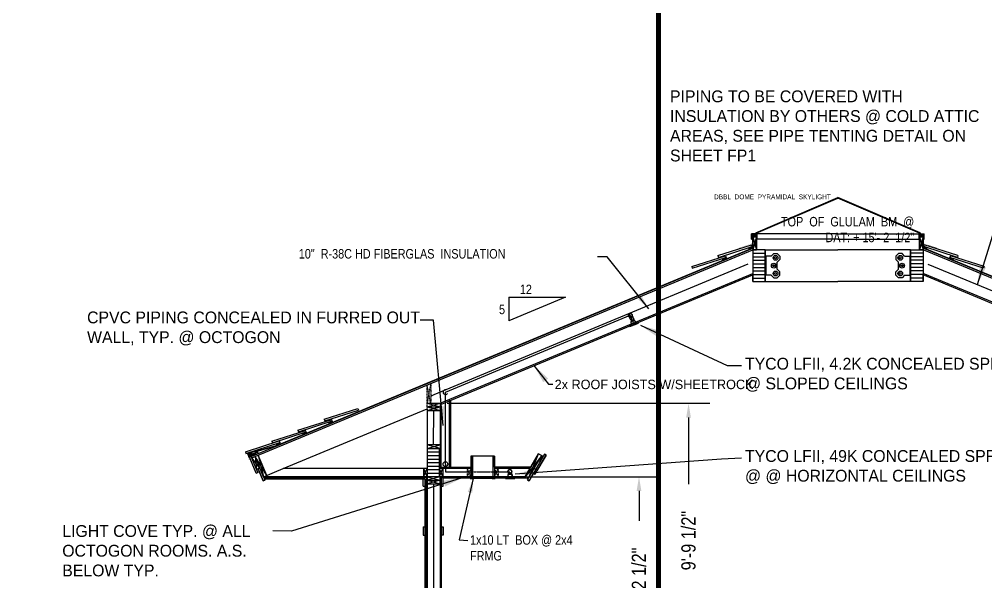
# Model space of a CAD drawing. Extents: x -16 to 10076, y -1 to 10000.
# Drawn here: x 3665.7 to 4074.4, y 757 to 994.6 of the extents above; entities that cross this region are included whole.
import ezdxf

# ---------------------------------------------------------------- set-up
doc = ezdxf.new("R2010")
doc.units = 0
doc.header["$MEASUREMENT"] = 0
doc.linetypes.add('DOT2', pattern=[0.125, 0, -0.125])
doc.linetypes.add('HIDDEN2', pattern=[0.1875, 0.125, -0.0625])
for name, color, linetype in [('Details', 1, 'Continuous'), ('INSULATION', 30, 'Continuous'), ('SECTION', 3, 'Continuous'), ('SECTION-PIPE', 7, 'Continuous'), ('TEXT', 1, 'Continuous'), ('TEXT-sect', 1, 'Continuous')]:
    doc.layers.add(name, color=color, linetype=linetype)
doc.layers.add('Viewport', color=42, linetype='Continuous', plot=False)
doc.styles.add('ARCHENT', font='technical.ttf', dxfattribs={"height": 6})
doc.styles.get("Standard").update_dxf_attribs({"font": 'hcad.shx', "height": 8})
doc.linetypes.add('BATTING', pattern='A,0.0001,-0.1,[134,ltypeshp.shx,S=0.1,R=0,X=-0.1,Y=0],-0.2,[134,ltypeshp.shx,S=0.1,R=180,X=0.1,Y=0],-0.1', length=0.4001)
doc.dimstyles.new('ARCHENTLTD', dxfattribs={"dimtxt": 12, "dimasz": 6, "dimexe": 9, "dimexo": 3, "dimgap": 1, "dimtad": 0, "dimdec": 4, "dimzin": 1, "dimdsep": 46, "dimlunit": 4, "dimtxsty": 'ARCHENT', "dimcen": 6, "dimaunit": 1, "dimadec": 5, "dimazin": 0, "dimtfac": 1, "dimtdec": 4, "dimtofl": 0, "dimtmove": 0, "dimatfit": 3, "dimfxl": 1, "dimfrac": 2, "dimtolj": 1, "dimtzin": 0, "dimarcsym": 0})
doc.dimstyles.new('DEFAULT', dxfattribs={"dimtxt": 8, "dimasz": 8, "dimexe": 8, "dimexo": 8, "dimgap": 1, "dimtad": 0, "dimdec": 1, "dimrnd": 0.5, "dimzin": 7, "dimdsep": 46, "dimlunit": 4, "dimtxsty": 'Standard', "dimcen": 0, "dimclrd": 256, "dimclre": 256, "dimclrt": 256, "dimadec": 0, "dimazin": 0, "dimtfac": 1, "dimtdec": 4, "dimtofl": 0, "dimtmove": 2, "dimatfit": 3, "dimfxl": 1, "dimtolj": 1, "dimtzin": 0, "dimarcsym": 0})

# ---------------------------------------------------------------- blocks, each defined once
blk = doc.blocks.new('*D35')
at = {"layer": 'Defpoints', "color": 0, "ltscale": 0.25}
for p in [(3879.63, 801.31), (3881.08, 716.28), (3927.76, 716.28)]:
    blk.add_point(p, dxfattribs=at)
at = {"layer": 'SECTION', "color": 0, "lineweight": -2, "ltscale": 0.25}
for p, q in [((3880.13, 801.31), (3936.76, 801.31)), ((3927.76, 795.31), (3927.76, 782.65)), ((3927.76, 722.28), (3927.76, 734.94)), ((3881.58, 716.28), (3936.76, 716.28))]:
    blk.add_line(p, q, dxfattribs=at)
at = {"layer": 'SECTION', "color": 0, "ltscale": 0.25}
for points in [[(3926.76, 795.31), (3928.76, 795.31), (3927.76, 801.31)], [(3926.76, 722.28), (3928.76, 722.28), (3927.76, 716.28)]]:
    blk.add_solid(points, dxfattribs=at)
at = {"layer": 'SECTION', "color": 0, "ltscale": 0.25, "insert": (3927.76, 758.79), "char_height": 6, "attachment_point": 5, "rotation": 90, "style": 'ARCHENT'}
blk.add_mtext('\\A1;7\'-2 1/2"', dxfattribs=at)
blk = doc.blocks.new('*D36')
at = {"layer": 'Defpoints', "color": 0, "ltscale": 0.25}
for p in [(3843.63, 832.34), (3843.67, 716.31), (3948.71, 716.31)]:
    blk.add_point(p, dxfattribs=at)
at = {"layer": 'SECTION', "color": 0, "lineweight": -2, "ltscale": 0.25}
for p, q in [((3846.63, 832.34), (3957.71, 832.34)), ((3948.71, 826.34), (3948.71, 798.18)), ((3948.71, 722.31), (3948.71, 750.46)), ((3846.67, 716.31), (3957.71, 716.31))]:
    blk.add_line(p, q, dxfattribs=at)
at = {"layer": 'SECTION', "color": 0, "ltscale": 0.25}
for points in [[(3947.71, 826.34), (3949.71, 826.34), (3948.71, 832.34)], [(3947.71, 722.31), (3949.71, 722.31), (3948.71, 716.31)]]:
    blk.add_solid(points, dxfattribs=at)
at = {"layer": 'SECTION', "color": 0, "ltscale": 0.25, "insert": (3948.71, 774.32), "char_height": 6, "attachment_point": 5, "rotation": 90, "style": 'ARCHENT'}
blk.add_mtext('\\A1;9\'-9 1/2"', dxfattribs=at)

msp = doc.modelspace()

# ---------------------------------------------------------------- linework, layer by layer
at = {"layer": 'Details', "color": 2, "linetype": 'Continuous'}
for p, q in [((3923.6082, 868.85964), (3923.80779, 868.32875)), ((3923.80779, 868.32875), (3924.43448, 868.56435)), ((3923.95018, 868.34738), (3924.57687, 868.58298)), ((3924.14977, 867.81648), (3923.95018, 868.34738)), ((3925.06117, 868.79995), (3924.43448, 868.56435)), ((3924.61512, 867.02785), (3924.56839, 867.01028)), ((3925.20355, 868.81859), (3924.57687, 868.58298)), ((3924.69468, 867.00476), (3924.59341, 866.96669)), ((3924.59723, 867.16884), (3924.65451, 867.01647)), ((3924.60227, 867.15544), (3924.80863, 867.24832)), ((3924.62288, 867.10062), (3925.49746, 867.49426)), ((3924.64348, 867.04581), (3925.51807, 867.43944)), ((3924.65451, 867.01647), (3924.69468, 867.00476)), ((3924.69468, 867.00476), (3925.53868, 867.38462)), ((3925.52795, 867.31803), (3924.69468, 867.00476)), ((3924.86158, 869.33085), (3925.06117, 868.79995)), ((3925.40315, 868.28769), (3925.20355, 868.81859)), ((3925.49317, 867.50567), (3925.55045, 867.3533)), ((3925.52795, 867.31803), (3925.62922, 867.3561)), ((3925.55045, 867.3533), (3925.52795, 867.31803)), ((3925.5726, 867.38781), (3925.61932, 867.40538)), ((3872.45445, 803.14423), (3872.45053, 802.57706)), ((3872.45053, 802.57706), (3873.12002, 802.57243)), ((3872.58621, 801.97627), (3872.59013, 802.54343)), ((3872.59013, 802.54343), (3873.25963, 802.5388)), ((3872.73803, 802.40064), (3872.68811, 802.40099)), ((3872.80403, 802.35057), (3872.69584, 802.35132)), ((3872.77186, 802.53868), (3872.77073, 802.3759)), ((3872.77073, 802.3759), (3872.80403, 802.35057)), ((3872.77095, 802.40724), (3873.72851, 802.4613)), ((3872.77135, 802.4658), (3873.72891, 802.51986)), ((3872.77176, 802.52436), (3872.9977, 802.53712)), ((3872.80403, 802.35057), (3873.7281, 802.40274)), ((3873.69422, 802.34441), (3872.80403, 802.35057)), ((3873.78952, 802.5678), (3873.12002, 802.57243)), ((3873.92913, 802.53417), (3873.25963, 802.5388)), ((3873.72787, 802.36928), (3873.69422, 802.34441)), ((3873.69422, 802.34441), (3873.80241, 802.34367)), ((3873.729, 802.53206), (3873.72787, 802.36928)), ((3873.76091, 802.39357), (3873.81083, 802.39322)), ((3873.79344, 803.13497), (3873.78952, 802.5678)), ((3873.92521, 801.96701), (3873.92913, 802.53417))]:
    msp.add_line(p, q, dxfattribs=at)
at = {"layer": 'Details', "color": 2}
for p, q in [((3923.90318, 868.7311), (3924.0354, 868.37942)), ((3924.14977, 867.81648), (3924.3663, 867.62685)), ((3924.32128, 866.64074), (3924.7742, 865.43601)), ((3924.3663, 867.62685), (3924.53478, 867.17871)), ((3924.59341, 866.96669), (3924.44356, 866.91035)), ((3924.53478, 867.17871), (3925.03913, 867.36832)), ((3924.87284, 869.38437), (3925.10016, 868.77971)), ((3925.53365, 867.55424), (3925.02929, 867.36462)), ((3925.40315, 868.28769), (3925.36517, 868.00238)), ((3925.36517, 868.00238), (3925.53365, 867.55424)), ((3925.62922, 867.3561), (3925.77906, 867.41243)), ((3926.04868, 867.29015), (3926.5016, 866.08542)), ((3926.47896, 866.07691), (3926.15566, 866.93685)), ((3923.7795, 865.06205), (3927.4963, 866.45939)), ((3923.79567, 865.01902), (3927.51248, 866.41635)), ((3923.84072, 864.8992), (3927.55753, 866.29654)), ((3923.88576, 864.77939), (3927.60257, 866.17673)), ((3924.81421, 865.45105), (3924.49092, 866.31099)), ((3872.32499, 802.14454), (3872.31609, 800.85752)), ((3872.35883, 800.85722), (3872.36518, 801.77591)), ((3872.69584, 802.35132), (3872.53577, 802.35243)), ((3872.58621, 803.30366), (3872.7204, 803.04902)), ((3872.68377, 802.91851), (3872.68118, 802.5428)), ((3872.7204, 803.04902), (3872.71709, 802.57027)), ((3872.71709, 802.57027), (3873.2559, 802.56655)), ((3873.7842, 802.56289), (3873.24539, 802.56662)), ((3873.78751, 803.04164), (3873.7842, 802.56289)), ((3873.92521, 803.2944), (3873.78751, 803.04164)), ((3873.80241, 802.34367), (3873.96249, 802.34256)), ((3873.82313, 803.18089), (3873.81867, 802.53494)), ((3874.13729, 800.84492), (3874.14364, 801.76361)), ((3874.17038, 802.13178), (3874.16148, 800.84476)), ((3871.25134, 800.5629), (3875.22204, 800.53544)), ((3871.25223, 800.6909), (3875.22293, 800.66344)), ((3871.25311, 800.8189), (3875.22381, 800.79144)), ((3871.25343, 800.86487), (3875.22413, 800.83741))]:
    msp.add_line(p, q, dxfattribs=at)
for centre, radius in [((3924.07347, 869.52461), 0.81157), ((3924.07347, 869.52461), 0.72232), ((3873.12712, 803.59829), 0.81157), ((3873.12712, 803.59829), 0.72232)]:
    msp.add_circle(centre, radius, dxfattribs=at)
for centre, start, end in [((3924.51723, 866.71441), 110.603788, 200.603788), ((3925.85273, 867.21649), 20.603788, 110.603788), ((3872.53432, 802.14309), 89.603788, 179.603788), ((3873.96104, 802.13323), 359.603788, 89.603788)]:
    msp.add_arc(centre, 0.20934, start, end, dxfattribs=at)
at = {"layer": 'Details', "color": 2, "linetype": 'Continuous'}
for centre, start, end in [((3924.58911, 866.95517), 110.603788, 200.603788), ((3925.64004, 867.35027), 20.603788, 110.603788), ((3872.6877, 802.34211), 89.603788, 179.603788), ((3873.81043, 802.33435), 359.603788, 89.603788)]:
    msp.add_arc(centre, 0.05888, start, end, dxfattribs=at)
at = {"layer": 'INSULATION', "linetype": 'BATTING', "ltscale": 10}
for p, q in [((3973.82073, 891.21504), (3840.97163, 835.91215)), ((4049.95805, 891.21504), (4256.0751, 805.71979)), ((3840.89724, 814.80517), (3840.91099, 829.33756)), ((3840.86426, 798.30517), (3840.89377, 719.25701))]:
    msp.add_line(p, q, dxfattribs=at)
at = {"layer": 'SECTION', "linetype": 'Continuous', "ltscale": 0.14}
for p, q in [((3977.11421, 904.39838), (4011.88939, 919.33678)), ((3977.36421, 904.21315), (4011.88939, 919.05804)), ((4046.66457, 904.39838), (4011.88939, 919.33678)), ((4046.41457, 904.21315), (4011.88939, 919.05804)), ((3976.98921, 903.98291), (3975.38939, 903.98291)), ((3977.11421, 903.72373), (3975.88939, 903.72373)), ((3977.36421, 903.47373), (3975.88939, 903.47373)), ((4011.88939, 903.98291), (3977.63939, 903.98291)), ((4011.88939, 903.98291), (4046.13939, 903.98291)), ((4046.41457, 903.47373), (4047.88939, 903.47373)), ((4046.66457, 903.72373), (4047.88939, 903.72373)), ((4046.78957, 903.98291), (4048.38939, 903.98291)), ((3975.63939, 901.73289), (3975.38939, 901.73289)), ((4011.88939, 901.73289), (3977.63939, 901.73289)), ((4011.88939, 901.73289), (4046.13939, 901.73289)), ((4048.13939, 901.73289), (4048.38939, 901.73289)), ((3837.20683, 800.30517), (3837.20683, 715.53109)), ((3837.70683, 800.80517), (3837.70683, 715.53109))]:
    msp.add_line(p, q, dxfattribs=at)
at = {"layer": 'SECTION', "linetype": 'Continuous', "ltscale": 0.25}
for p, q in [((3976.98921, 903.98291), (3975.38939, 903.98291)), ((3976.98921, 903.85791), (3975.51439, 903.85791)), ((3976.98921, 903.98291), (3976.98921, 903.85791)), ((3977.11421, 904.39838), (3977.11421, 903.72373)), ((3977.36421, 904.21315), (3977.36421, 903.47373)), ((3977.51439, 903.98291), (3977.51439, 903.23319)), ((3977.63939, 903.98291), (3977.51439, 903.98291)), ((3977.63939, 903.98291), (3977.63939, 901.73289)), ((4046.13939, 903.98291), (4046.26439, 903.98291)), ((4046.13939, 903.98291), (4046.13939, 901.73289)), ((4046.26439, 903.98291), (4046.26439, 903.23319)), ((4046.41457, 904.21315), (4046.41457, 903.47373)), ((4046.66457, 904.39838), (4046.66457, 903.72373)), ((4046.78957, 903.98291), (4046.78957, 903.85791)), ((4046.78957, 903.98291), (4048.38939, 903.98291)), ((4046.78957, 903.85791), (4048.26439, 903.85791)), ((3975.38939, 901.73289), (3975.63939, 901.73289)), ((3977.51439, 903.23319), (3975.51439, 903.09985)), ((3977.51439, 903.10791), (3975.63939, 902.98291)), ((3975.88939, 902.76412), (3977.38939, 902.76412)), ((3975.88939, 902.76412), (3975.88939, 897.26412)), ((3977.38939, 902.76412), (3977.38939, 897.26412)), ((3977.51439, 903.10791), (3977.51439, 901.73289)), ((3977.51439, 901.73289), (3977.64347, 901.73289)), ((4046.26439, 901.73289), (4046.13531, 901.73289)), ((4046.26439, 903.23319), (4048.26439, 903.09985)), ((4046.26439, 903.10791), (4048.13939, 902.98291)), ((4046.26439, 903.10791), (4046.26439, 901.73289)), ((4047.88939, 902.76412), (4046.38939, 902.76412)), ((4046.38939, 902.76412), (4046.38939, 897.26412)), ((4047.88939, 902.76412), (4047.88939, 897.26412)), ((4048.38939, 901.73289), (4048.13939, 901.73289)), ((3975.88939, 895.77727), (3981.13939, 895.77727)), ((4047.88939, 895.77727), (4042.63939, 895.77727)), ((3975.88939, 894.27727), (3981.13939, 894.27727)), ((3975.88939, 892.77727), (3981.13939, 892.77727)), ((3975.88939, 891.27727), (3981.13939, 891.27727)), ((4047.88939, 894.27727), (4042.63939, 894.27727)), ((4047.88939, 892.77727), (4042.63939, 892.77727)), ((4047.88939, 891.27727), (4042.63939, 891.27727)), ((3975.88939, 889.77727), (3981.13939, 889.77727)), ((3975.88939, 888.27727), (3981.13939, 888.27727)), ((4047.88939, 889.77727), (4042.63939, 889.77727)), ((4047.88939, 888.27727), (4042.63939, 888.27727)), ((3975.88939, 886.77727), (3981.13939, 886.77727)), ((3975.88939, 885.27727), (3981.13939, 885.27727)), ((3975.88939, 883.77727), (3981.13939, 883.77727)), ((4047.88939, 886.77727), (4042.63939, 886.77727)), ((4047.88939, 885.27727), (4042.63939, 885.27727)), ((4047.88939, 883.77727), (4042.63939, 883.77727)), ((3887.80369, 810.78752), (3881.24555, 799.63822)), ((3888.45015, 810.40727), (3883.76044, 802.43444)), ((3879.62976, 801.30517), (3843.62976, 801.30517)), ((3856.63086, 800.80517), (3843.64433, 800.80517)), ((3871.23598, 800.80517), (3866.63086, 800.80517)), ((3881.24555, 799.63822), (3880.61068, 800.01166)), ((3836.45683, 780.16382), (3836.45683, 776.66382)), ((3836.45683, 780.16382), (3837.20683, 780.16382)), ((3836.45683, 776.66382), (3837.20683, 776.66382)), ((3844.19409, 780.16382), (3844.94409, 780.16382)), ((3844.94409, 776.66382), (3844.19409, 776.66382)), ((3844.94409, 780.16382), (3844.94409, 776.66382))]:
    msp.add_line(p, q, dxfattribs=at)
at = {"layer": 'SECTION', "linetype": 'Continuous'}
for p, q in [((3975.38939, 901.73289), (3975.38939, 903.98291)), ((3975.51439, 901.73289), (3975.51439, 903.85791)), ((3975.88939, 903.47373), (3975.88939, 903.72373)), ((4047.88939, 903.47373), (4047.88939, 903.72373)), ((4048.26439, 901.73289), (4048.26439, 903.85791)), ((4048.38939, 901.73289), (4048.38939, 903.98291)), ((3975.63939, 901.73289), (3975.63939, 902.98291)), ((4048.13939, 901.73289), (4048.13939, 902.98291)), ((3843.63073, 813.30517), (3838.14531, 814.80517)), ((3838.14531, 813.30517), (3843.63073, 814.80517)), ((3838.14433, 801.30517), (3768.89788, 801.30517)), ((3843.63086, 801.30517), (3838.14531, 801.30517)), ((3856.63086, 804.80517), (3843.27031, 804.80517)), ((3881.6781, 804.80517), (3866.63086, 804.80517)), ((3838.14433, 800.80517), (3769.10581, 800.80517))]:
    msp.add_line(p, q, dxfattribs=at)
at = {"layer": 'SECTION', "linetype": 'Continuous', "ltscale": 0.125}
for p, q in [((3961.13848, 894.74944), (3975.40697, 899.25039)), ((3977.38939, 902.76412), (3975.88939, 902.76412)), ((3977.38939, 897.26412), (3977.38939, 902.76412)), ((4046.38939, 897.26412), (4046.38939, 902.76412)), ((4046.38939, 902.76412), (4047.88939, 902.76412)), ((4062.6403, 894.74944), (4048.3718, 899.25039)), ((3961.3641, 894.03418), (3975.60159, 898.63343)), ((3975.60159, 898.63343), (3974.21642, 898.05784)), ((3974.49752, 897.38139), (3974.21642, 898.05784)), ((3974.21642, 898.05784), (3975.88939, 897.94085)), ((3975.60159, 898.63343), (3974.50291, 897.36471)), ((3975.88939, 897.94085), (3975.60159, 898.63343)), ((3981.13939, 897.26412), (3977.38939, 897.26412)), ((3981.13708, 894.57478), (3981.13939, 897.26412)), ((4042.6417, 886.45346), (4042.63939, 897.26412)), ((4042.63939, 897.26412), (4046.38939, 897.26412)), ((4047.88939, 897.94085), (4048.17719, 898.63343)), ((4049.56235, 898.05784), (4047.88939, 897.94085)), ((4062.41467, 894.03418), (4048.17719, 898.63343)), ((4048.17719, 898.63343), (4049.27587, 897.36471)), ((4048.17719, 898.63343), (4049.56235, 898.05784)), ((4049.28126, 897.38139), (4049.56235, 898.05784)), ((3950.0645, 890.12701), (3964.33299, 894.62795)), ((3950.29012, 889.41175), (3964.52761, 894.011)), ((3961.13848, 894.74944), (3961.3641, 894.03418)), ((3964.52761, 894.011), (3963.14244, 893.4354)), ((3963.14244, 893.4354), (3964.81541, 893.31841)), ((3963.42353, 892.75896), (3963.14244, 893.4354)), ((3964.52761, 894.011), (3963.42892, 892.74227)), ((3964.33299, 894.62795), (3964.55862, 893.91269)), ((3964.81541, 893.31841), (3964.52761, 894.011)), ((3981.13939, 894.57478), (3981.13939, 886.45346)), ((3981.13939, 883.76412), (3981.13939, 894.57478)), ((3981.38939, 894.57478), (3981.13939, 894.57478)), ((3981.38939, 886.45346), (3981.38939, 894.57478)), ((4042.38939, 886.45346), (4042.38939, 894.57478)), ((4042.38939, 894.57478), (4042.63939, 894.57478)), ((4042.63938, 894.57478), (4042.63938, 886.45346)), ((4058.96337, 893.31841), (4059.25117, 894.011)), ((4060.63634, 893.4354), (4058.96337, 893.31841)), ((4059.44579, 894.62795), (4059.22016, 893.91269)), ((4073.48866, 889.41175), (4059.25117, 894.011)), ((4059.25117, 894.011), (4060.34985, 892.74227)), ((4059.25117, 894.011), (4060.63634, 893.4354)), ((4073.71428, 890.12701), (4059.44579, 894.62795)), ((4060.35524, 892.75896), (4060.63634, 893.4354)), ((4062.6403, 894.74944), (4062.41467, 894.03418)), ((3950.0645, 890.12701), (3950.29012, 889.41175)), ((4073.71428, 890.12701), (4073.48866, 889.41175)), ((3844.26574, 831.92322), (3975.88939, 886.57585)), ((3975.88939, 883.76412), (3975.88939, 886.57585)), ((3975.88939, 883.76412), (3981.13939, 883.76412)), ((3981.13939, 886.45346), (3981.38939, 886.45346)), ((3981.13939, 883.76412), (4011.88939, 883.76412)), ((4042.63939, 883.76412), (4011.88939, 883.76412)), ((4042.63939, 886.45346), (4042.38939, 886.45346)), ((4042.63939, 883.76412), (4042.63938, 886.45346)), ((4047.88939, 883.76412), (4042.63939, 883.76412)), ((4047.88939, 883.76412), (4047.88938, 886.57585)), ((4179.51303, 831.92322), (4047.88939, 886.57585)), ((3847.63086, 804.80517), (3847.63086, 833.99649)), ((3794.61167, 825.60151), (3808.88016, 830.10245)), ((3808.88016, 830.10245), (3809.07478, 829.4855)), ((3838.12361, 832.33611), (3843.63228, 830.83611)), ((3838.14558, 830.83756), (3843.65425, 829.33756)), ((3838.14576, 830.83611), (3843.63228, 832.33611)), ((3838.16773, 829.33756), (3843.65425, 830.83756)), ((3843.63784, 832.12161), (3843.82414, 832.29659)), ((3844.13784, 831.69006), (3843.63784, 832.12161)), ((3843.82414, 832.29659), (3844.26574, 831.92322)), ((3844.04829, 832.02091), (3844.04829, 832.02091)), ((3844.13086, 804.80517), (3844.13086, 831.69609)), ((3848.13086, 804.80517), (3848.13086, 833.52809)), ((3794.83729, 824.88625), (3809.07478, 829.4855)), ((3783.52466, 821.01039), (3797.79316, 825.51133)), ((3783.75029, 820.29513), (3797.98778, 824.89438)), ((3794.61167, 825.60151), (3794.83729, 824.88625)), ((3797.98778, 824.89438), (3796.60261, 824.31878)), ((3796.8837, 823.64234), (3796.60261, 824.31878)), ((3796.60261, 824.31878), (3798.27557, 824.2018)), ((3797.98778, 824.89438), (3796.88909, 823.62565)), ((3798.27557, 824.2018), (3797.98778, 824.89438)), ((3772.45068, 816.38795), (3786.71918, 820.8889)), ((3772.67631, 815.6727), (3786.91379, 820.27194)), ((3783.52466, 821.01039), (3783.75029, 820.29513)), ((3786.91379, 820.27194), (3785.52863, 819.69635)), ((3785.80972, 819.0199), (3785.52863, 819.69635)), ((3785.52863, 819.69635), (3787.20159, 819.57936)), ((3786.91379, 820.27194), (3785.81511, 819.00322)), ((3787.20159, 819.57936), (3786.91379, 820.27194)), ((3761.29872, 811.85533), (3775.58508, 816.42697)), ((3761.5273, 811.14101), (3775.81366, 815.71265)), ((3772.45068, 816.38795), (3772.67631, 815.6727)), ((3775.81366, 815.71265), (3774.4285, 815.13705)), ((3774.70959, 814.46061), (3774.4285, 815.13705)), ((3774.4285, 815.13705), (3776.10146, 815.02007)), ((3775.81366, 815.71265), (3774.71498, 814.44392)), ((3775.58508, 816.42697), (3775.81366, 815.71265)), ((3776.10146, 815.02007), (3775.81366, 815.71265)), ((3761.29872, 811.85533), (3761.5273, 811.14101)), ((3763.05194, 809.18498), (3762.29118, 811.01573)), ((3763.79047, 811.63875), (3762.29119, 811.01573)), ((3763.83844, 811.52332), (3762.45458, 810.94827)), ((3762.73567, 810.27182), (3762.45458, 810.94827)), ((3762.45458, 810.94827), (3764.12755, 810.83128)), ((3766.43473, 811.79001), (3762.74107, 810.25514)), ((3763.83975, 811.52386), (3762.74107, 810.25514)), ((3762.74107, 810.25514), (3766.71281, 811.12081)), ((3763.02216, 809.5787), (3762.74107, 810.25514)), ((3766.43473, 811.79001), (3763.02755, 809.56201)), ((3765.81028, 802.86725), (3763.15816, 809.27505)), ((3764.12755, 810.83128), (3763.83975, 811.52386)), ((3767.36396, 805.00132), (3763.96183, 809.27331)), ((3768.89413, 801.30557), (3765.34717, 809.84849)), ((3770.27947, 801.88075), (3765.34717, 809.84849)), ((3765.34717, 809.84849), (3765.97497, 804.42462)), ((3766.73251, 810.42368), (3768.89413, 801.30557)), ((3770.27947, 801.88075), (3766.73251, 810.42368)), ((3843.27031, 813.30517), (3843.27031, 801.30517)), ((3857.38086, 810.05483), (3856.63086, 810.05483)), ((3857.38086, 800.80517), (3857.38086, 810.05483)), ((3866.63086, 810.05483), (3865.88086, 810.05483)), ((3865.88086, 810.05483), (3865.88086, 800.80517)), ((3866.63086, 805.30483), (3866.63086, 810.05483)), ((3879.62976, 801.30517), (3885.31212, 811.01461)), ((3886.60671, 810.25696), (3879.62976, 801.30517)), ((3881.36776, 801.30517), (3885.31212, 811.01461)), ((3885.31212, 811.01461), (3881.97052, 805.30483)), ((3883.53885, 805.01491), (3886.60671, 810.25696)), ((3883.76044, 802.43444), (3888.45015, 810.40727)), ((3887.26414, 809.87026), (3885.31212, 811.01461)), ((3887.80369, 810.78752), (3887.26414, 809.87026)), ((3888.45015, 810.40727), (3887.80369, 810.78752)), ((3881.97052, 805.30483), (3866.63086, 805.30483)), ((3766.5059, 803.15787), (3765.81394, 802.86878)), ((3767.36396, 805.00132), (3765.97497, 804.42462)), ((3766.67073, 804.7135), (3765.97497, 804.42462)), ((3765.97497, 804.42462), (3766.5059, 803.15787)), ((3768.79177, 799.6371), (3766.67073, 804.7135)), ((3880.61073, 800.01163), (3883.53885, 805.01491)), ((3881.24555, 799.63822), (3883.11399, 802.8147)), ((3883.11399, 802.8147), (3883.76044, 802.43444)), ((3769.47317, 799.92182), (3768.79177, 799.6371)), ((3837.20683, 800.30517), (3769.31375, 800.30517)), ((3769.34299, 800.23485), (3769.47317, 799.92182)), ((3836.49799, 797.30542), (3836.49709, 800.30517)), ((3836.49799, 797.30542), (3837.20683, 797.3056)), ((3837.20761, 797.3056), (3837.20683, 780.16382)), ((3844.18575, 797.30542), (3844.89459, 797.3056)), ((3844.19409, 780.16382), (3844.18575, 797.30542)), ((3844.89459, 797.3056), (3844.89369, 800.80536)), ((3844.89369, 800.80536), (3856.38076, 800.80517)), ((3856.38076, 800.80517), (3856.38076, 800.56207)), ((3856.38076, 800.56207), (3857.63076, 800.56207)), ((3857.63076, 800.80517), (3857.38086, 800.80517)), ((3857.63076, 800.56207), (3857.63076, 800.80517)), ((3865.88086, 800.80517), (3865.63095, 800.81207)), ((3865.63095, 800.81207), (3865.63095, 800.56207)), ((3865.63095, 800.56207), (3866.88095, 800.56207)), ((3866.88095, 800.56207), (3866.88095, 800.80517)), ((3866.88095, 800.80517), (3881.07514, 800.80517)), ((3881.07514, 800.80517), (3880.61073, 800.01163)), ((3880.61073, 800.01163), (3881.24555, 799.63822)), ((3837.20683, 780.16382), (3837.20683, 776.66382)), ((3837.20683, 776.66382), (3837.20683, 716.2132)), ((3844.16463, 716.28109), (3844.19409, 776.66382)), ((3844.19409, 780.16382), (3844.19409, 776.66382))]:
    msp.add_line(p, q, dxfattribs=at)
at = {"layer": 'SECTION'}
for p, q in [((3975.60159, 898.63343), (3975.40697, 899.25039)), ((4048.17719, 898.63343), (4048.3718, 899.25039)), ((3983.70373, 894.57478), (3984.76439, 895.63544)), ((3984.76439, 895.63544), (3986.26439, 895.63544)), ((3986.26439, 895.63544), (3987.32505, 894.57478)), ((4037.51439, 895.63544), (4036.45373, 894.57478)), ((4039.01439, 895.63544), (4037.51439, 895.63544)), ((4040.07505, 894.57478), (4039.01439, 895.63544)), ((3983.70373, 894.57478), (3981.13708, 894.57478)), ((3981.13939, 894.57478), (3981.13939, 886.45346)), ((3981.38939, 894.57478), (3981.38939, 886.45346)), ((3987.32505, 893.07478), (3986.26439, 892.01412)), ((3986.26439, 889.01412), (3986.26439, 892.01412)), ((3987.32505, 894.57478), (3987.32505, 893.07478)), ((4036.45373, 894.57478), (4036.45373, 893.07478)), ((4036.45373, 893.07478), (4037.51439, 892.01412)), ((4037.51439, 889.01412), (4037.51439, 892.01412)), ((4040.07505, 894.57478), (4042.6417, 894.57478)), ((4042.38939, 894.57478), (4042.38939, 886.45346)), ((4042.63939, 894.57478), (4042.63939, 886.45346)), ((3987.32505, 887.95346), (3986.26439, 889.01412)), ((3987.32505, 886.45346), (3987.32505, 887.95346)), ((4036.45373, 887.95346), (4037.51439, 889.01412)), ((4036.45373, 886.45346), (4036.45373, 887.95346)), ((3983.70373, 886.45346), (3981.13939, 886.45346)), ((3983.70373, 886.45346), (3984.76439, 885.3928)), ((3984.76439, 885.3928), (3986.26439, 885.3928)), ((3986.26439, 885.3928), (3987.32505, 886.45346)), ((4037.51439, 885.3928), (4036.45373, 886.45346)), ((4039.01439, 885.3928), (4037.51439, 885.3928)), ((4040.07505, 886.45346), (4039.01439, 885.3928)), ((4040.07505, 886.45346), (4042.63939, 886.45346)), ((3797.98778, 824.89438), (3797.79316, 825.51133)), ((3786.91379, 820.27194), (3786.71918, 820.8889)), ((3766.71281, 811.12081), (3766.28591, 812.15988)), ((3838.14531, 813.30517), (3843.63086, 813.30517)), ((3838.14531, 811.80517), (3843.27031, 811.80517)), ((3838.14531, 810.30517), (3843.27031, 810.30517)), ((3838.14531, 808.80517), (3843.27031, 808.80517)), ((3838.14531, 807.30517), (3843.27031, 807.30517)), ((3838.14531, 805.80517), (3843.27031, 805.80517)), ((3838.14531, 804.30517), (3843.27031, 804.30517)), ((3838.14531, 802.80517), (3843.27031, 802.80517))]:
    msp.add_line(p, q, dxfattribs=at)
at = {"layer": 'SECTION', "linetype": 'Continuous', "ltscale": 1.5}
for p, q in [((3975.71376, 902.88912), (3977.38939, 902.88912)), ((3975.88939, 902.76412), (3977.38939, 897.26412)), ((3977.38939, 902.76412), (3975.88939, 897.26412)), ((4048.06501, 902.88912), (4046.38939, 902.88912)), ((4047.88939, 902.76412), (4046.38939, 897.26412)), ((4046.38939, 902.76412), (4047.88939, 897.26412)), ((3763.72097, 809.85003), (3975.88939, 897.94085)), ((3763.96075, 809.27286), (3975.88939, 897.26412)), ((3774.87735, 814.61743), (3975.88939, 898.0762)), ((3975.88939, 897.26412), (3975.88939, 883.76412)), ((4233.258, 821.10308), (4047.88939, 898.0762)), ((4257.76136, 810.80332), (4047.88939, 897.94085)), ((4256.13188, 810.80332), (4047.88939, 897.26412)), ((4047.88939, 897.26412), (4047.88939, 883.76412)), ((3843.63086, 832.33572), (3975.88939, 887.24852)), ((4180.14792, 832.33572), (4047.88939, 887.24852)), ((3777.32298, 804.80517), (3838.13844, 830.05531)), ((3838.12361, 832.3361), (3843.63228, 832.33611)), ((3838.14576, 830.83611), (3843.63228, 830.83611)), ((3843.63086, 832.33572), (3843.63086, 804.80517)), ((3838.16773, 829.33756), (3843.65425, 829.33756)), ((3844.13086, 805.30483), (3844.13086, 828.49953)), ((3844.13086, 805.30483), (3856.63086, 805.30483)), ((3866.63086, 805.30483), (3872.13136, 805.30483)), ((3768.89719, 801.30684), (3777.32298, 804.80517)), ((3843.27031, 801.30517), (3844.76968, 804.80517)), ((3843.27031, 804.80517), (3844.76968, 801.30517)), ((3844.76968, 804.80517), (3844.76968, 801.30517))]:
    msp.add_line(p, q, dxfattribs=at)
at = {"layer": 'SECTION', "ltscale": 0.125}
for p, q in [((3975.88939, 898.0762), (3975.88939, 902.76412)), ((4047.88939, 898.0762), (4047.88939, 902.76412)), ((3766.25322, 812.28053), (3774.87735, 814.61743)), ((3766.28591, 812.15988), (3774.71498, 814.44392)), ((3763.79047, 811.63875), (3766.25322, 812.28053))]:
    msp.add_line(p, q, dxfattribs=at)
at = {"layer": 'SECTION', "linetype": 'Continuous', "ltscale": 0.5}
for p, q in [((3981.13939, 897.26412), (3975.88939, 897.26412)), ((3981.13939, 897.26412), (3981.13939, 883.76412)), ((3981.13939, 897.26412), (4011.88939, 897.26412)), ((4042.63939, 897.26412), (4011.88939, 897.26412)), ((4042.63939, 897.26412), (4047.88939, 897.26412)), ((4042.63939, 897.26412), (4042.63939, 883.76412)), ((3843.63784, 832.12161), (3844.13784, 831.69006)), ((3843.63086, 814.80517), (3838.14531, 814.80517)), ((3856.63086, 810.05483), (3856.63086, 800.80517)), ((3857.38086, 810.05483), (3856.63086, 810.05483)), ((3857.38086, 810.05483), (3857.38086, 800.80517)), ((3865.88086, 810.05483), (3857.38086, 810.05483)), ((3865.88086, 810.05483), (3866.63086, 810.05483)), ((3865.88086, 810.05483), (3865.88086, 800.80517)), ((3866.63086, 810.05483), (3866.63086, 800.80517)), ((3885.31212, 811.01461), (3886.60671, 810.25696)), ((3887.26414, 809.87026), (3885.3392, 808.1021)), ((3886.60671, 810.25696), (3885.99663, 807.7154)), ((3886.60671, 810.25696), (3887.26414, 809.87026)), ((3887.80369, 810.78752), (3888.45015, 810.40727)), ((3856.63086, 805.30483), (3856.63086, 800.80517)), ((3866.63086, 805.30483), (3866.63086, 800.80517)), ((3885.3392, 808.1021), (3885.99663, 807.7154)), ((3838.14433, 804.80517), (3777.32298, 804.80517)), ((3836.64465, 804.8358), (3836.64465, 801.30517)), ((3836.64465, 804.8358), (3838.14433, 801.30517)), ((3836.64465, 801.30517), (3838.14433, 804.80517)), ((3883.11399, 802.8147), (3883.76044, 802.43444)), ((3884.02711, 804.36708), (3883.38101, 804.7452)), ((3843.64433, 798.30517), (3843.66553, 716.30517)), ((3856.38076, 800.56207), (3856.38076, 800.80517)), ((3857.63076, 800.56207), (3856.38076, 800.56207)), ((3856.63086, 800.80517), (3857.38086, 800.80517)), ((3857.63076, 800.80517), (3857.38086, 800.80517)), ((3857.63076, 800.81207), (3857.63076, 800.56207)), ((3865.63095, 800.81207), (3857.63076, 800.81207)), ((3865.63095, 800.56207), (3857.63076, 800.56207)), ((3865.63095, 800.81207), (3865.63095, 800.56207)), ((3865.88086, 800.80517), (3865.63095, 800.80517)), ((3865.63095, 800.56207), (3866.88095, 800.56207)), ((3866.63086, 800.80517), (3865.88086, 800.80517)), ((3866.63086, 800.80517), (3865.88086, 800.80517)), ((3866.88095, 800.56207), (3866.88095, 800.80517))]:
    msp.add_line(p, q, dxfattribs=at)
at = {"layer": 'SECTION', "ltscale": 0.25}
for p, q in [((3975.88939, 897.26412), (3977.38939, 897.26412)), ((4047.88939, 897.26412), (4046.38939, 897.26412)), ((3872.71201, 877.26915), (3872.71201, 867.26915)), ((3872.71201, 877.26915), (3896.71201, 877.26915)), ((3896.71201, 877.26915), (3872.71201, 867.26915)), ((3763.02932, 809.56107), (3763.72129, 809.85017)), ((3766.68927, 806.61603), (3769.47317, 799.92182)), ((3765.81394, 802.86878), (3766.5059, 803.15787)), ((3766.67073, 804.7135), (3768.79177, 799.6371)), ((3768.79177, 799.6371), (3769.47317, 799.92182))]:
    msp.add_line(p, q, dxfattribs=at)
at = {"layer": 'SECTION', "linetype": 'DOT2', "ltscale": 0.05}
for p, q in [((3838.12032, 830.04779), (3838.12906, 840.07236)), ((3839.6453, 840.69271), (3838.12361, 832.33611)), ((3839.6453, 832.3361), (3838.14433, 840.06952)), ((3839.6453, 840.69271), (3839.6453, 832.3361)), ((3856.63086, 804.80517), (3855.13148, 801.30517)), ((3856.63086, 801.30517), (3855.13148, 804.80517)), ((3855.13148, 804.80517), (3855.13148, 801.30517)), ((3866.63086, 801.30517), (3868.13023, 804.80517)), ((3866.63086, 804.80517), (3868.13023, 801.30517)), ((3868.13023, 804.80517), (3868.13023, 801.30517))]:
    msp.add_line(p, q, dxfattribs=at)
at = {"layer": 'SECTION', "ltscale": 0.5}
for p, q in [((3765.81028, 802.86725), (3763.0287, 809.56243)), ((3766.50223, 803.15634), (3763.72129, 809.85017))]:
    msp.add_line(p, q, dxfattribs=at)
at = {"layer": 'SECTION', "ltscale": 1.5}
for p, q in [((3838.14433, 801.30517), (3838.14433, 799.80517)), ((3843.64433, 801.30517), (3838.14433, 799.80517)), ((3838.14433, 801.30517), (3843.64433, 799.80517)), ((3843.64433, 799.80517), (3843.64433, 801.30517)), ((3838.14433, 799.80517), (3838.14433, 798.30517)), ((3838.14433, 799.80517), (3843.64433, 798.30517)), ((3843.64433, 799.80517), (3838.14433, 798.30517)), ((3838.14433, 799.80517), (3843.64433, 799.80517)), ((3838.14433, 798.30517), (3843.64433, 798.30517)), ((3838.14433, 798.30517), (3838.14433, 716.30517)), ((3843.64433, 798.30303), (3843.64433, 799.80517))]:
    msp.add_line(p, q, dxfattribs=at)
at = {"layer": 'SECTION', "linetype": 'Continuous', "ltscale": 0.125, "const_width": 0.0625}
for points in [[(3975.73691, 899.89229), (3970.07864, 897.97945), (3970.16676, 897.74643)], [(3975.73512, 902.88324), (3975.73512, 899.89168)], [(3975.73512, 902.68139), (3975.73512, 899.89168)], [(4048.04187, 899.89229), (4053.70014, 897.97945), (4053.61201, 897.74643)], [(4048.04365, 902.88324), (4048.04365, 899.89168)], [(4048.04365, 902.68139), (4048.04365, 899.89168)]]:
    msp.add_lwpolyline(points, dxfattribs=at)
at = {"layer": 'SECTION', "linetype": 'Continuous', "ltscale": 0.5, "const_width": 0.0625}
for points in [[(3970.16676, 897.74643), (3970.63227, 897.92892)], [(4053.61201, 897.74643), (4053.14651, 897.92892)]]:
    msp.add_lwpolyline(points, dxfattribs=at)
at = {"layer": 'SECTION', "ltscale": 0.125, "const_width": 0.0625}
msp.add_lwpolyline([(3763.93013, 811.90992), (3762.0797, 811.14163), (3763.03834, 808.83274), (3762.74944, 808.42465), (3762.84469, 808.34371), (3763.12475, 808.75792)], dxfattribs=at)
at = {"layer": 'SECTION'}
for centre, radius in [((3984.76439, 890.51412), 1), ((3985.51439, 893.82478), 1), ((3985.51439, 893.82478), 0.40625), ((4038.26439, 893.82478), 1), ((4038.26439, 893.82478), 0.40625), ((4039.01439, 890.51412), 1), ((3984.76439, 890.51412), 0.40625), ((3985.51439, 887.20346), 1), ((3985.51439, 887.20346), 0.40625), ((4038.26439, 887.20346), 1), ((4038.26439, 887.20346), 0.40625), ((4039.01439, 890.51412), 0.40625)]:
    msp.add_circle(centre, radius, dxfattribs=at)
at = {"layer": 'SECTION-PIPE'}
for p, q in [((3845.88594, 837.0617), (3924.07347, 869.52461)), ((3925.65408, 865.71769), (3924.07347, 869.52461)), ((3925.65422, 865.71743), (3924.07347, 869.52461)), ((3925.65425, 865.71727), (3924.07347, 869.52461)), ((3845.88594, 806.64705), (3845.88594, 837.0617)), ((3845.88594, 806.64705), (3845.88594, 803.33549)), ((3845.88594, 803.33549), (3856.481, 803.33549)), ((3866.84678, 803.33549), (3873.15614, 803.33549))]:
    msp.add_line(p, q, dxfattribs=at)
at = {"layer": 'SECTION-PIPE', "color": 4, "linetype": 'HIDDEN2'}
msp.add_line((3856.481, 803.33549), (3866.84678, 803.33549), dxfattribs=at)
at = {"layer": 'SECTION-PIPE'}
msp.add_circle((3845.88594, 806.64705), 1, dxfattribs=at)
msp.add_arc((3845.88594, 837.0617), 1, 82.1331044, 326.5713398, dxfattribs=at)
at = {"layer": 'TEXT-sect', "ltscale": 0.125}
for p, q in [((3840.97163, 835.91215), (3839.59159, 835.28982)), ((3838.12379, 830.04923), (3838.14531, 801.30517)), ((3844.18575, 797.30542), (3844.18594, 800.8054))]:
    msp.add_line(p, q, dxfattribs=at)
at = {"layer": 'Viewport'}
msp.add_lwpolyline([(0, 0, 2, 2, 0), (0, 2784, 2, 2, 0), (3936, 2784, 2, 2, 0), (3936, 0, 2, 2, 0), (0, 0, 0, 0, 0)], format="xyseb", dxfattribs=at)

# ---------------------------------------------------------------- texts
at = {"layer": 'SECTION', "linetype": 'Continuous', "ltscale": 0.125, "insert": (3959.51737, 920.59135), "char_height": 2, "attachment_point": 1, "style": 'ARCHENT'}
msp.add_mtext('DBBL  DOME  PYRAMIDAL  SKYLIGHT', dxfattribs=at)
at = {"layer": 'TEXT', "color": 7, "insert": (3940.8753, 964.57711), "char_height": 5, "width": 139.7150534, "attachment_point": 1}
msp.add_mtext('PIPING TO BE COVERED WITH INSULATION BY OTHERS @ COLD ATTIC AREAS, SEE PIPE TENTING DETAIL ON SHEET FP1', dxfattribs=at)
at = {"layer": 'TEXT', "attachment_point": 1}
for s, insert, char_height, width in [('CPVC PIPING CONCEALED IN FURRED OUT WALL, TYP. @ OCTOGON', (3694.31983, 871.13487), 5, 141.0346057), ('TYCO LFII, 4.2K CONCEALED SPRINKLERS @ SLOPED CEILINGS', (3972.60016, 851.5783), 5, 141.0346057), ('2x ROOF JOISTS W/SHEETROCK', (3892.08625, 842.32782), 4, 83.8233977), ('TYCO LFII, 49K CONCEALED SPRINKLERS @ @ HORIZONTAL CEILINGS', (3972.60016, 812.57307), 5, 141.0346057), ('LIGHT COVE TYP. @ ALL OCTOGON ROOMS. A.S. BELOW TYP.', (3683.82001, 780.87188), 5, 95.3234222)]:
    msp.add_mtext(s, dxfattribs=dict(at, insert=insert, char_height=char_height, width=width))
at = {"layer": 'TEXT-sect', "ltscale": 0.125, "char_height": 4, "style": 'ARCHENT'}
for s, insert, attachment_point in [('TOP  OF  GLULAM  BM  @ \\PDAT: + 15\'- 2  1/2" ', (4044.15059, 911.10783), 3), ('10"  R-38C HD FIBERGLAS  INSULATION', (3783.85869, 897.537), 1)]:
    msp.add_mtext(s, dxfattribs=dict(at, insert=insert, attachment_point=attachment_point))
at = {"layer": 'TEXT-sect', "ltscale": 0.125, "char_height": 4, "attachment_point": 1, "style": 'ARCHENT'}
for s, insert, width in [('12', (3877.34869, 882.4758), 4.1650609), ('5', (3868.54695, 874.03515), 4.1650609), ('1x10 LT  BOX @ 2x4  FRMG', (3856.30169, 776.59297), 51.5625)]:
    msp.add_mtext(s, dxfattribs=dict(at, insert=insert, width=width))

# ---------------------------------------------------------------- dimensions: what is measured, and where the dimension line sits
at = {"layer": 'SECTION', "ltscale": 0.25}
dim = msp.add_linear_dim(base=(3948.70766, 716.30517), p1=(3843.63086, 832.33572), p2=(3843.66553, 716.30517), angle=90, text='9\'-9 1/2"', dimstyle='ARCHENTLTD', dxfattribs=at)
dim.commit()
dim.dimension.update_dxf_attribs({"geometry": '*D36', "text_midpoint": (3948.70766, 774.32044)})
dim = msp.add_linear_dim(base=(3927.7627, 716.28109), p1=(3879.62976, 801.30517), p2=(3881.07514, 716.28109), angle=90, text='7\'-2 1/2"', dimstyle='ARCHENTLTD', override={"dimexo": 0.5}, dxfattribs=at)
dim.commit()
dim.dimension.update_dxf_attribs({"geometry": '*D35', "text_midpoint": (3927.7627, 758.79313)})

# ---------------------------------------------------------------- leaders
at = {"layer": 'TEXT'}
for points in [[(4070.86148, 882.54451), (4089.99858, 944.15443), (4098.52055, 944.15443)], [(3844.87025, 823.01338), (3840.77252, 867.49382), (3835.19833, 867.50946)], [(3928.36914, 865.29857), (3965.11194, 848.25159), (3971.07137, 848.25159)], [(3883.33296, 848.32955), (3889.51409, 840.48556), (3891.35173, 840.48556)], [(3875.44358, 802.48835), (3962.64929, 808.86334), (3971.12487, 809.34716)], [(3852.92634, 800.80517), (3780.82677, 778.28862), (3772.87803, 778.46603)]]:
    msp.add_leader(points, dimstyle='DEFAULT', override={"dimscale": 1, "dimgap": 1, "dimtad": 0, "dimtdec": 1}, dxfattribs=at)
at = {"layer": 'TEXT-sect', "ltscale": 0.125}
for points in [[(3931.87925, 872.24298), (3914.32038, 894.3067), (3910.2052, 894.3067)], [(3857.6476, 800.56207), (3851.72998, 774.67125), (3855.37637, 774.40143)]]:
    msp.add_leader(points, dimstyle='ARCHENTLTD', override={"dimgap": 2, "dimtad": 0}, dxfattribs=at)

doc.saveas('drawing.dxf')
